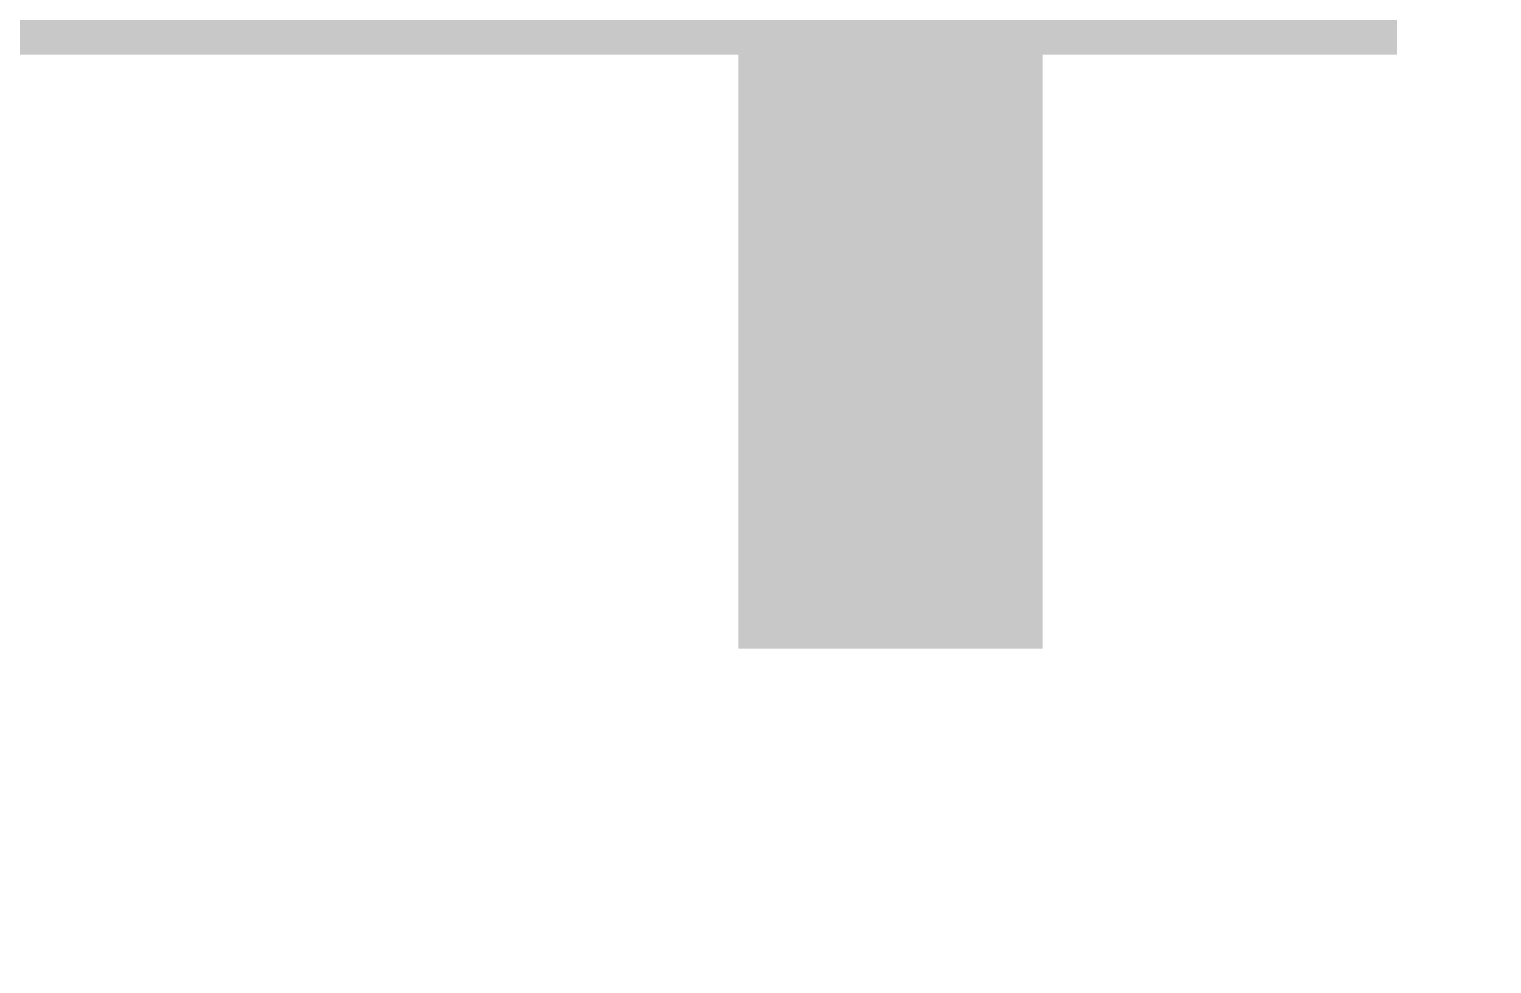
# Model space of a CAD drawing. Header units: millimetres. Extents: x -176651 to 424033, y -469666 to 486614.
# Drawn here: x 227694 to 228402, y 27749 to 28201 of the extents above; entities that cross this region are included whole.
import ezdxf

# ---------------------------------------------------------------- set-up
doc = ezdxf.new("R2010")
doc.units = ezdxf.units.MM
doc.linetypes.add('1625_West Villa$0$DASHED', pattern=[0.75, 0.5, -0.25])
for name, color, linetype in [('1625_West Villa$0$ad-Elevation 10', 8, 'Continuous'), ('1625_West Villa$0$ad-Furniture', 8, 'Continuous'), ('Site Levels$0$ad-Lvl-Plinth', 30, 'Continuous')]:
    doc.layers.add(name, color=color, linetype=linetype)
doc.layers.add('1625_West Villa$0$ad-Landscape', color=8, linetype='Continuous', lineweight=35)
doc.styles.add('Site Levels$0$Sections_The woods Site plan_Entrances$0$Standard', font='arial.ttf')

# ---------------------------------------------------------------- blocks, each defined once
blk = doc.blocks.new('1625_West Villa$0$bamboo')
at = {"layer": '1625_West Villa$0$ad-Landscape', "color": 76}
for points in [[(813.7, -538.9), (764.3, -391.3), (787.8, -560.2), (813.7, -538.9)], [(829.4, -540.4), (971.3, -466.8), (857.8, -574.9), (836.5, -549)], [(617.4, -483.1), (637.2, -524.7), (528.3, -585.6), (624.5, -491.7)], [(663.1, -503.4), (652.6, -613.5), (693, -522.2), (670.2, -512)], [(1203.3, -511.5), (1247, -502.3), (1187.1, -651.7), (1205.5, -522.4)], [(1286.7, -528.1), (1379.3, -588.5), (1317.2, -510.3), (1297.6, -525.8)], [(579.2, -538.2), (468.9, -529.9), (561.1, -568.5), (570.7, -545.5)], [(665.2, -552.6), (741.7, -693), (631.3, -581.7), (656.8, -559.9)], [(789.3, -544.5), (817.8, -578.9), (657.5, -595.2), (780.7, -551.6)], [(414.6, -689.9), (380.7, -719), (361.2, -559.2), (407.3, -681.4)], [(551.1, -689.9), (517.2, -719), (497.7, -559.2), (543.9, -681.4)], [(721.5, -556.7), (715.5, -619.6), (732.7, -605.4), (728.6, -565.3)], [(936.5, -702.5), (887.2, -554.9), (910.7, -723.8), (936.5, -702.5)], [(1247.5, -559.2), (1293.6, -560.9), (1297, -685.7), (1258.5, -556.9)], [(767.6, -605.8), (787.4, -647.4), (678.5, -708.3), (774.7, -614.5)], [(813.3, -626.1), (802.7, -736.2), (843.2, -644.9), (820.4, -634.7)], [(877.7, -616.5), (956.3, -624.1), (867.5, -639.3), (869, -623.6)], [(1182.3, -770.7), (1132.9, -623.1), (1156.5, -792), (1182.3, -770.7)], [(952.3, -704), (1094.2, -630.5), (980.7, -738.5), (959.4, -712.7)], [(871.6, -679.4), (865.6, -742.3), (882.9, -728.1), (878.8, -688)], [(1198, -772.2), (1339.9, -698.7), (1226.5, -806.7), (1205.1, -780.8)], [(912.2, -708.1), (940.6, -742.6), (780.4, -758.8), (903.6, -715.2)], [(890.5, -769.5), (910.3, -811.1), (801.3, -871.9), (897.6, -778.1)], [(1158, -776.3), (1186.4, -810.8), (1026.2, -827), (1149.3, -783.4)], [(936.1, -789.8), (925.6, -899.8), (966.1, -808.5), (943.2, -798.4)], [(1000.5, -780.1), (1079.1, -787.7), (990.4, -802.9), (991.9, -787.2)], [(796.9, -949), (763, -978.1), (743.5, -818.2), (789.6, -940.5)], [(735.1, -928.5), (693.9, -949.2), (630.8, -841.5), (726.6, -935.8)], [(994.5, -843), (988.5, -905.9), (1005.7, -891.7), (1001.6, -851.6)], [(1136.2, -837.6), (1156, -879.2), (1047.1, -940.1), (1143.3, -846.3)], [(1246.3, -848.3), (1324.9, -855.9), (1236.2, -871.1), (1237.7, -855.4)], [(1181.9, -857.9), (1171.4, -968), (1211.8, -876.7), (1189, -866.6)], [(1240.3, -911.2), (1234.3, -974.1), (1251.5, -959.9), (1247.4, -919.8)], [(803, -973.2), (949.5, -920.8), (781.1, -947.8), (803, -973.2)], [(801.8, -988.9), (878.2, -1129.3), (767.9, -1018.1), (793.3, -996.2)], [(726.7, -1038.7), (720.7, -1117.5), (703.7, -1029.1), (719.4, -1030.3)], [(651.9, -1167.6), (793.8, -1094.1), (680.3, -1202.1), (659, -1176.3)], [(700.2, -1243.7), (778.8, -1251.3), (690.1, -1266.6), (691.6, -1250.8)]]:
    blk.add_lwpolyline(points, dxfattribs=at)
at = {"layer": '1625_West Villa$0$ad-Landscape', "color": 62}
for points in [[(352.8, -669.4), (311.6, -690.1), (248.5, -582.4), (344.3, -676.7)], [(489.3, -669.4), (448.2, -690.1), (385.1, -582.4), (480.9, -676.7)], [(527.1, -597.7), (464.1, -593), (478.7, -609.9), (518.7, -605)], [(590.2, -602.4), (584.1, -681.2), (567.1, -592.8), (582.9, -593.9)], [(23.9, -744.9), (165.8, -671.4), (52.3, -779.4), (31, -753.6)], [(420.7, -714.1), (567.3, -661.7), (398.9, -688.7), (420.7, -714.1)], [(557.2, -714.1), (703.8, -661.7), (535.4, -688.7), (557.2, -714.1)], [(346.4, -826.2), (312.4, -855.4), (293, -695.5), (339.1, -817.8)], [(333.5, -715.5), (223.2, -707.2), (315.3, -745.8), (325, -722.8)], [(470, -715.5), (359.7, -707.2), (451.8, -745.8), (461.5, -722.8)], [(284.5, -805.8), (243.4, -826.4), (180.3, -718.7), (276.1, -813.1)], [(419.5, -729.9), (495.9, -870.2), (385.6, -759), (411, -737.1)], [(556, -729.9), (632.4, -870.2), (522.1, -759), (547.5, -737.1)], [(281.4, -774.9), (218.4, -770.2), (232.9, -787.1), (272.9, -782.2)], [(344.4, -779.7), (338.4, -858.4), (321.4, -770), (337.1, -771.2)], [(417.9, -774.9), (354.9, -770.2), (369.5, -787.1), (409.4, -782.2)], [(480.9, -779.7), (474.9, -858.4), (457.9, -770), (473.7, -771.2)], [(352.4, -850.5), (499, -798.1), (330.6, -825.1), (352.4, -850.5)], [(72.2, -821), (150.8, -828.6), (62, -843.8), (63.5, -828.1)], [(265.2, -851.8), (154.9, -843.6), (247, -882.2), (256.7, -859.1)], [(351.2, -866.2), (427.7, -1006.6), (317.3, -895.4), (342.8, -873.5)], [(209.8, -1003.5), (175.9, -1032.7), (156.4, -872.8), (202.6, -995)], [(148, -983), (106.8, -1003.7), (43.8, -896), (139.5, -990.3)], [(213.1, -911.3), (150.1, -906.6), (164.7, -923.5), (204.7, -918.6)], [(276.1, -916), (270.1, -994.8), (253.1, -906.4), (268.9, -907.6)], [(715.7, -974.6), (605.5, -966.3), (697.6, -1004.9), (707.3, -981.8)], [(215.9, -1027.7), (362.5, -975.4), (194.1, -1002.3), (215.9, -1027.7)], [(128.7, -1029.1), (18.4, -1020.8), (110.5, -1059.4), (120.2, -1036.4)], [(636.2, -1166.1), (586.8, -1018.5), (610.3, -1187.4), (636.2, -1166.1)], [(663.7, -1034), (600.7, -1029.3), (615.2, -1046.2), (655.2, -1041.3)], [(214.7, -1043.5), (291.1, -1183.9), (180.8, -1072.6), (206.2, -1050.8)], [(376.8, -1193.4), (327.4, -1045.8), (350.9, -1214.7), (376.8, -1193.4)], [(144.7, -1234.3), (95.3, -1086.7), (118.8, -1255.6), (144.7, -1234.3)], [(139.6, -1093.3), (133.6, -1172), (116.6, -1083.6), (132.3, -1084.8)], [(392.5, -1194.9), (534.4, -1121.4), (420.9, -1229.4), (399.6, -1203.5)], [(160.4, -1235.8), (302.3, -1162.3), (188.8, -1270.3), (167.5, -1244.4)], [(611.8, -1171.7), (640.3, -1206.2), (480.1, -1222.4), (603.2, -1178.8)], [(352.4, -1199), (380.9, -1233.5), (220.7, -1249.7), (343.8, -1206.1)], [(120.3, -1239.9), (148.8, -1274.4), (-11.4, -1290.6), (111.7, -1247)], [(590.1, -1233.1), (609.9, -1274.7), (501, -1335.5), (597.2, -1241.7)], [(635.8, -1253.4), (625.3, -1363.4), (665.7, -1272.1), (642.9, -1262)], [(330.7, -1260.4), (350.5, -1301.9), (241.6, -1362.8), (337.8, -1269)], [(440.8, -1271), (519.4, -1278.6), (430.7, -1293.8), (432.2, -1278.1)], [(376.4, -1280.6), (365.9, -1390.7), (406.3, -1299.4), (383.5, -1289.3)], [(98.6, -1301.3), (118.4, -1342.9), (9.5, -1403.7), (105.7, -1309.9)], [(208.7, -1311.9), (287.3, -1319.5), (198.6, -1334.7), (200.1, -1319)], [(694.2, -1306.6), (688.2, -1369.5), (705.4, -1355.3), (701.3, -1315.3)], [(144.3, -1321.5), (133.8, -1431.6), (174.2, -1340.3), (151.4, -1330.2)], [(434.8, -1333.9), (428.8, -1396.8), (446, -1382.6), (441.9, -1342.5)], [(202.7, -1374.8), (196.7, -1437.7), (213.9, -1423.5), (209.8, -1383.4)]]:
    blk.add_lwpolyline(points, dxfattribs=at)
blk = doc.blocks.new('1625_West Villa$0$A$C279134A6')
at = {"layer": '1625_West Villa$0$ad-Landscape', "linetype": 'Continuous'}
for p, q in [((313.08, 712.49), (317.12, 804.75)), ((185.45, 683.31), (169.64, 750.19)), ((352.62, 400.13), (423.66, 240.51)), ((72.23, 376.89), (16.73, 336.36)), ((150.22, 271.73), (93.3, 199.01)), ((134.41, 222.4), (119.11, 163.38))]:
    blk.add_line(p, q, dxfattribs=at)
for points in [[(326.61, 591.55), (193.35, 662.62), (145.49, 732.73)], [(253.87, 722.34), (254.53, 721.82), (255.35, 721.3), (256.34, 720.79), (257.52, 720.28), (258.95, 719.77), (260.68, 719.26), (262.76, 718.73), (265.26, 718.19), (268.22, 717.62), (271.71, 717.03), (275.78, 716.42)], [(272.3, 723.61), (273.95, 720.32), (275.78, 716.42)], [(244.05, 687.63), (243.91, 688.16), (243.78, 688.68), (243.67, 689.2), (243.57, 689.71), (243.49, 690.21), (243.44, 690.7), (243.42, 691.17), (243.43, 691.63), (243.47, 692.08), (243.56, 692.52), (243.72, 692.96), (243.94, 693.4), (244.25, 693.83), (244.65, 694.28), (245.16, 694.74), (245.79, 695.22), (246.56, 695.72), (247.52, 696.25), (248.72, 696.83), (250.22, 697.48), (252.07, 698.2), (254.33, 699), (257.06, 699.92), (260.3, 700.95)], [(244.05, 687.63), (245.22, 686.8), (246.23, 686.15), (247.09, 685.66), (247.83, 685.3), (248.46, 685.06), (249.02, 684.92), (249.52, 684.85), (249.99, 684.84), (250.44, 684.87), (250.88, 684.94), (251.32, 685.08), (251.77, 685.29), (252.22, 685.58), (252.68, 685.97), (253.15, 686.46), (253.65, 687.08), (254.18, 687.83), (254.75, 688.76), (255.39, 689.93), (256.12, 691.37), (256.95, 693.15), (257.91, 695.3), (259.02, 697.88), (260.3, 700.95)], [(316.25, 690.18), (316.11, 690.71), (315.98, 691.24), (315.87, 691.75), (315.77, 692.26), (315.69, 692.76), (315.64, 693.25), (315.62, 693.72), (315.63, 694.19), (315.67, 694.64), (315.76, 695.08), (315.92, 695.51), (316.14, 695.95), (316.45, 696.39), (316.85, 696.83), (317.36, 697.29), (317.99, 697.77), (318.77, 698.27), (319.72, 698.8), (320.92, 699.38), (322.42, 700.03), (324.28, 700.75), (326.54, 701.56), (329.26, 702.47), (332.5, 703.5)], [(316.25, 690.18), (317.42, 689.35), (318.43, 688.7), (319.29, 688.21), (320.03, 687.85), (320.66, 687.61), (321.22, 687.47), (321.72, 687.4), (322.19, 687.39), (322.64, 687.42), (323.09, 687.49), (323.53, 687.63), (323.97, 687.84), (324.42, 688.13), (324.88, 688.52), (325.36, 689.02), (325.85, 689.63), (326.38, 690.38), (326.95, 691.31), (327.59, 692.48), (328.32, 693.92), (329.15, 695.7), (330.11, 697.85), (331.22, 700.44), (332.5, 703.5)], [(194.9, 691.63), (194.1, 689.78), (193.49, 688.2), (193.06, 686.88), (192.78, 685.76), (192.63, 684.82), (192.59, 684.01), (192.64, 683.3), (192.76, 682.65), (192.93, 682.04), (193.16, 681.45), (193.47, 680.88), (193.89, 680.33), (194.42, 679.8), (195.08, 679.27), (195.9, 678.76), (196.89, 678.25), (198.07, 677.74), (199.5, 677.23), (201.23, 676.71), (203.31, 676.18), (205.81, 675.64), (208.77, 675.08), (212.26, 674.49), (216.33, 673.87)], [(194.9, 691.63), (195.59, 691.97), (196.28, 692.3), (196.96, 692.6), (197.63, 692.88), (198.3, 693.13), (198.95, 693.34), (199.6, 693.51), (200.24, 693.63), (200.87, 693.7), (201.51, 693.69), (202.15, 693.61), (202.81, 693.43), (203.5, 693.13), (204.24, 692.7), (205.01, 692.13), (205.85, 691.39), (206.75, 690.48), (207.74, 689.32), (208.83, 687.86), (210.03, 686.04), (211.36, 683.8), (212.85, 681.06), (214.5, 677.77), (216.33, 673.87)], [(148.92, 659.8), (148.78, 660.34), (148.65, 660.86), (148.54, 661.38), (148.44, 661.89), (148.36, 662.39), (148.31, 662.87), (148.29, 663.35), (148.3, 663.81), (148.34, 664.26), (148.44, 664.7), (148.59, 665.14), (148.81, 665.57), (149.12, 666.01), (149.52, 666.46), (150.03, 666.92), (150.67, 667.39), (151.44, 667.89), (152.39, 668.43), (153.6, 669.01), (155.09, 669.65), (156.95, 670.37), (159.21, 671.18), (161.93, 672.09), (165.17, 673.12)], [(148.92, 659.8), (150.09, 658.98), (151.1, 658.33), (151.96, 657.83), (152.7, 657.48), (153.34, 657.24), (153.89, 657.09), (154.39, 657.03), (154.86, 657.01), (155.31, 657.04), (155.76, 657.12), (156.2, 657.26), (156.64, 657.47), (157.09, 657.76), (157.55, 658.15), (158.03, 658.64), (158.52, 659.26), (159.05, 660.01), (159.62, 660.94), (160.26, 662.1), (160.99, 663.55), (161.82, 665.32), (162.78, 667.48), (163.89, 670.06), (165.17, 673.12)], [(358.2, 591.72), (320.98, 610.4), (291.74, 627.48), (269.52, 642.02), (253.38, 653.1), (242.35, 659.78), (235.49, 661.13), (231.84, 656.23), (230.45, 644.14)], [(203.37, 637.08), (202.56, 635.22), (201.96, 633.65), (201.52, 632.33), (201.24, 631.21), (201.09, 630.26), (201.06, 629.45), (201.11, 628.74), (201.22, 628.1), (201.39, 627.49), (201.62, 626.9), (201.94, 626.33), (202.35, 625.78), (202.88, 625.24), (203.55, 624.72), (204.37, 624.21), (205.36, 623.7), (206.54, 623.19), (207.97, 622.68), (209.69, 622.16), (211.78, 621.63), (214.27, 621.09), (217.24, 620.53), (220.72, 619.94), (224.79, 619.32)], [(203.37, 637.08), (204.06, 637.42), (204.75, 637.75), (205.43, 638.05), (206.1, 638.33), (206.76, 638.58), (207.42, 638.79), (208.07, 638.96), (208.7, 639.08), (209.34, 639.14), (209.97, 639.14), (210.61, 639.06), (211.28, 638.87), (211.97, 638.58), (212.7, 638.15), (213.48, 637.57), (214.31, 636.84), (215.22, 635.92), (216.21, 634.77), (217.29, 633.31), (218.49, 631.49), (219.83, 629.25), (221.31, 626.51), (222.96, 623.22), (224.79, 619.32)], [(54.64, 595.87), (54.5, 596.4), (54.38, 596.92), (54.26, 597.44), (54.16, 597.95), (54.09, 598.45), (54.04, 598.93), (54.01, 599.41), (54.02, 599.87), (54.07, 600.32), (54.16, 600.76), (54.31, 601.2), (54.54, 601.63), (54.84, 602.07), (55.25, 602.52), (55.76, 602.98), (56.39, 603.46), (57.16, 603.95), (58.12, 604.49), (59.32, 605.07), (60.82, 605.71), (62.67, 606.43), (64.93, 607.24), (67.65, 608.16), (70.9, 609.19)], [(54.64, 595.87), (55.82, 595.04), (56.82, 594.39), (57.68, 593.9), (58.42, 593.54), (59.06, 593.3), (59.62, 593.16), (60.12, 593.09), (60.58, 593.08), (61.04, 593.1), (61.48, 593.18), (61.92, 593.32), (62.36, 593.53), (62.81, 593.82), (63.27, 594.21), (63.75, 594.7), (64.25, 595.32), (64.77, 596.07), (65.35, 597), (65.99, 598.17), (66.71, 599.61), (67.55, 601.38), (68.51, 603.54), (69.62, 606.12), (70.9, 609.19)], [(356.89, 469.03), (326.61, 591.55)], [(101.81, 583.95), (101.01, 582.09), (100.4, 580.52), (99.97, 579.19), (99.69, 578.08), (99.54, 577.13), (99.5, 576.32), (99.55, 575.61), (99.67, 574.97), (99.84, 574.35), (100.07, 573.77), (100.39, 573.2), (100.8, 572.65), (101.33, 572.11), (102, 571.59), (102.81, 571.07), (103.8, 570.56), (104.99, 570.06), (106.41, 569.55), (108.14, 569.03), (110.22, 568.5), (112.72, 567.96), (115.68, 567.39), (119.17, 566.81), (123.24, 566.19)], [(101.81, 583.95), (102.51, 584.29), (103.19, 584.61), (103.87, 584.92), (104.54, 585.2), (105.21, 585.45), (105.86, 585.66), (106.51, 585.83), (107.15, 585.95), (107.78, 586.01), (108.42, 586.01), (109.06, 585.93), (109.72, 585.74), (110.42, 585.44), (111.15, 585.02), (111.93, 584.44), (112.76, 583.71), (113.67, 582.79), (114.65, 581.64), (115.74, 580.18), (116.94, 578.36), (118.28, 576.11), (119.76, 573.38), (121.41, 570.09), (123.24, 566.19)], [(29.7, 528.37), (29.25, 528.06), (28.81, 527.74), (28.39, 527.43), (27.99, 527.1), (27.6, 526.77), (27.25, 526.44), (26.92, 526.09), (26.63, 525.73), (26.37, 525.36), (26.15, 524.97), (25.98, 524.54), (25.87, 524.06), (25.82, 523.53), (25.84, 522.93), (25.93, 522.24), (26.1, 521.47), (26.36, 520.59), (26.74, 519.56), (27.27, 518.34), (27.99, 516.88), (28.93, 515.13), (30.12, 513.04), (31.6, 510.58), (33.39, 507.68)], [(29.7, 528.37), (31.13, 528.24), (32.32, 528.08), (33.3, 527.89), (34.09, 527.68), (34.73, 527.45), (35.25, 527.2), (35.67, 526.93), (36.03, 526.63), (36.36, 526.32), (36.64, 525.97), (36.89, 525.58), (37.09, 525.13), (37.24, 524.62), (37.34, 524.02), (37.38, 523.34), (37.36, 522.55), (37.27, 521.63), (37.1, 520.55), (36.83, 519.25), (36.44, 517.68), (35.92, 515.79), (35.25, 513.53), (34.41, 510.84), (33.39, 507.68)], [(73.29, 506.76), (73.89, 508.69), (74.45, 510.28), (74.98, 511.57), (75.5, 512.6), (76, 513.41), (76.49, 514.05), (76.99, 514.56), (77.5, 514.97), (78.03, 515.33), (78.59, 515.63), (79.2, 515.85), (79.87, 516), (80.62, 516.06), (81.47, 516.03), (82.42, 515.89), (83.51, 515.63), (84.73, 515.25), (86.15, 514.71), (87.8, 513.98), (89.72, 513.02), (91.97, 511.82), (94.59, 510.32), (97.62, 508.49), (101.12, 506.32)], [(73.29, 506.76), (73.6, 506.05), (73.91, 505.35), (74.22, 504.68), (74.55, 504.03), (74.9, 503.41), (75.26, 502.82), (75.64, 502.28), (76.05, 501.77), (76.48, 501.31), (76.97, 500.9), (77.51, 500.54), (78.13, 500.25), (78.85, 500.03), (79.69, 499.88), (80.65, 499.81), (81.76, 499.82), (83.05, 499.93), (84.55, 500.16), (86.32, 500.56), (88.42, 501.17), (90.89, 502), (93.8, 503.12), (97.19, 504.54), (101.12, 506.32)], [(344.62, 430.21), (349.05, 432.35), (350.89, 452.51), (356.89, 469.03)], [(344.62, 430.21), (239.13, 354.81)], [(59.76, 418.5), (59.3, 418.18), (58.87, 417.87), (58.44, 417.55), (58.04, 417.23), (57.66, 416.9), (57.3, 416.56), (56.97, 416.21), (56.68, 415.86), (56.42, 415.49), (56.2, 415.09), (56.04, 414.66), (55.92, 414.18), (55.87, 413.65), (55.89, 413.05), (55.98, 412.37), (56.15, 411.59), (56.41, 410.71), (56.79, 409.69), (57.32, 408.46), (58.04, 407), (58.98, 405.25), (60.17, 403.16), (61.65, 400.7), (63.44, 397.81)], [(59.76, 418.5), (61.19, 418.36), (62.37, 418.2), (63.35, 418.02), (64.14, 417.81), (64.78, 417.58), (65.3, 417.32), (65.72, 417.05), (66.08, 416.75), (66.41, 416.44), (66.7, 416.09), (66.94, 415.7), (67.14, 415.25), (67.29, 414.74), (67.39, 414.14), (67.43, 413.46), (67.41, 412.67), (67.32, 411.75), (67.15, 410.67), (66.88, 409.37), (66.49, 407.8), (65.97, 405.91), (65.3, 403.65), (64.46, 400.97), (63.44, 397.81)], [(115.9, 400.36), (116.49, 402.29), (117.05, 403.88), (117.59, 405.17), (118.1, 406.2), (118.6, 407.01), (119.1, 407.65), (119.6, 408.16), (120.11, 408.58), (120.64, 408.93), (121.2, 409.23), (121.8, 409.45), (122.48, 409.6), (123.23, 409.66), (124.07, 409.63), (125.03, 409.49), (126.11, 409.23), (127.34, 408.85), (128.76, 408.31), (130.4, 407.58), (132.33, 406.63), (134.58, 405.42), (137.2, 403.92), (140.23, 402.1), (143.72, 399.92)], [(115.9, 400.36), (116.2, 399.65), (116.51, 398.96), (116.83, 398.28), (117.16, 397.63), (117.5, 397.01), (117.86, 396.43), (118.25, 395.88), (118.65, 395.37), (119.09, 394.91), (119.57, 394.5), (120.12, 394.14), (120.74, 393.85), (121.46, 393.63), (122.29, 393.48), (123.26, 393.41), (124.37, 393.42), (125.65, 393.53), (127.15, 393.77), (128.93, 394.17), (131.02, 394.77), (133.5, 395.61), (136.41, 396.72), (139.8, 398.14), (143.72, 399.92)], [(352.62, 400.13), (262.56, 334.25)], [(239.13, 354.81), (91.68, 387.47), (9.73, 365.32)], [(74, 364.42), (74.59, 366.35), (75.15, 367.94), (75.69, 369.23), (76.2, 370.26), (76.7, 371.07), (77.2, 371.71), (77.7, 372.22), (78.21, 372.63), (78.73, 372.99), (79.29, 373.29), (79.9, 373.51), (80.57, 373.66), (81.32, 373.72), (82.17, 373.69), (83.13, 373.55), (84.21, 373.29), (85.44, 372.91), (86.85, 372.37), (88.5, 371.64), (90.43, 370.68), (92.68, 369.48), (95.3, 367.98), (98.33, 366.15), (101.82, 363.98)], [(263.02, 334.14), (222.6, 344.15), (189.28, 350.19), (162.94, 353.59), (143.48, 355.67), (130.75, 357.77), (124.66, 361.2), (125.08, 367.3), (131.89, 377.39)], [(74, 364.42), (74.3, 363.71), (74.61, 363.01), (74.93, 362.34), (75.26, 361.69), (75.6, 361.07), (75.96, 360.48), (76.34, 359.94), (76.75, 359.43), (77.19, 358.97), (77.67, 358.56), (78.22, 358.2), (78.84, 357.91), (79.56, 357.69), (80.39, 357.54), (81.36, 357.47), (82.47, 357.48), (83.75, 357.59), (85.25, 357.82), (87.02, 358.22), (89.12, 358.83), (91.6, 359.66), (94.5, 360.78), (97.89, 362.2), (101.82, 363.98)], [(113.94, 335.5), (113.49, 335.19), (113.05, 334.87), (112.62, 334.56), (112.22, 334.23), (111.84, 333.9), (111.48, 333.57), (111.15, 333.22), (110.86, 332.86), (110.6, 332.49), (110.38, 332.1), (110.22, 331.67), (110.1, 331.19), (110.05, 330.66), (110.07, 330.06), (110.16, 329.37), (110.33, 328.6), (110.59, 327.72), (110.97, 326.69), (111.5, 325.47), (112.22, 324.01), (113.16, 322.26), (114.35, 320.17), (115.83, 317.71), (117.62, 314.81)], [(113.94, 335.5), (115.37, 335.37), (116.55, 335.21), (117.53, 335.02), (118.32, 334.81), (118.96, 334.58), (119.48, 334.33), (119.9, 334.06), (120.27, 333.76), (120.59, 333.44), (120.88, 333.1), (121.12, 332.71), (121.32, 332.26), (121.47, 331.75), (121.57, 331.15), (121.61, 330.47), (121.59, 329.68), (121.5, 328.76), (121.33, 327.68), (121.06, 326.38), (120.67, 324.81), (120.15, 322.92), (119.48, 320.66), (118.64, 317.97), (117.62, 314.81)], [(91.5, 293.44), (92.09, 295.37), (92.66, 296.96), (93.19, 298.25), (93.7, 299.28), (94.2, 300.09), (94.7, 300.73), (95.2, 301.24), (95.71, 301.66), (96.24, 302.01), (96.8, 302.31), (97.4, 302.53), (98.08, 302.68), (98.83, 302.74), (99.67, 302.71), (100.63, 302.57), (101.71, 302.31), (102.94, 301.93), (104.36, 301.39), (106.01, 300.66), (107.93, 299.71), (110.18, 298.5), (112.8, 297), (115.83, 295.18), (119.32, 293)], [(91.5, 293.44), (91.8, 292.73), (92.11, 292.04), (92.43, 291.36), (92.76, 290.71), (93.1, 290.09), (93.46, 289.51), (93.85, 288.96), (94.25, 288.45), (94.69, 287.99), (95.17, 287.58), (95.72, 287.22), (96.34, 286.93), (97.06, 286.71), (97.89, 286.56), (98.86, 286.49), (99.97, 286.5), (101.25, 286.61), (102.76, 286.85), (104.53, 287.25), (106.63, 287.85), (109.1, 288.69), (112.01, 289.8), (115.4, 291.22), (119.32, 293)], [(167.13, 286.62), (166.68, 286.3), (166.24, 285.99), (165.82, 285.67), (165.41, 285.35), (165.03, 285.02), (164.68, 284.68), (164.35, 284.34), (164.05, 283.98), (163.8, 283.61), (163.58, 283.21), (163.41, 282.78), (163.3, 282.31), (163.25, 281.77), (163.26, 281.17), (163.35, 280.49), (163.52, 279.72), (163.79, 278.84), (164.17, 277.81), (164.7, 276.58), (165.42, 275.12), (166.36, 273.37), (167.55, 271.28), (169.03, 268.82), (170.82, 265.93)], [(167.13, 286.62), (168.56, 286.48), (169.75, 286.32), (170.72, 286.14), (171.52, 285.93), (172.16, 285.7), (172.67, 285.44), (173.1, 285.17), (173.46, 284.87), (173.78, 284.56), (174.07, 284.21), (174.32, 283.82), (174.52, 283.37), (174.67, 282.86), (174.77, 282.27), (174.81, 281.58), (174.79, 280.79), (174.7, 279.88), (174.53, 278.79), (174.25, 277.5), (173.87, 275.93), (173.35, 274.04), (172.68, 271.77), (171.84, 269.09), (170.82, 265.93)], [(229.79, 226.07), (230.38, 228), (230.94, 229.58), (231.48, 230.87), (231.99, 231.9), (232.49, 232.72), (232.99, 233.36), (233.49, 233.87), (234, 234.28), (234.52, 234.64), (235.08, 234.93), (235.69, 235.16), (236.36, 235.31), (237.12, 235.37), (237.96, 235.33), (238.92, 235.19), (240, 234.94), (241.23, 234.56), (242.65, 234.01), (244.29, 233.28), (246.22, 232.33), (248.47, 231.12), (251.09, 229.62), (254.12, 227.8), (257.61, 225.62)], [(229.79, 226.07), (230.09, 225.35), (230.4, 224.66), (230.72, 223.99), (231.05, 223.34), (231.39, 222.72), (231.75, 222.13), (232.14, 221.58), (232.54, 221.07), (232.98, 220.61), (233.46, 220.2), (234.01, 219.85), (234.63, 219.56), (235.35, 219.33), (236.18, 219.18), (237.15, 219.11), (238.26, 219.13), (239.54, 219.23), (241.04, 219.47), (242.82, 219.87), (244.91, 220.47), (247.39, 221.31), (250.29, 222.42), (253.68, 223.85), (257.61, 225.62)], [(82.08, 212.05), (81.62, 211.74), (81.19, 211.42), (80.76, 211.1), (80.36, 210.78), (79.98, 210.45), (79.62, 210.12), (79.29, 209.77), (79, 209.41), (78.74, 209.04), (78.52, 208.65), (78.36, 208.22), (78.24, 207.74), (78.19, 207.21), (78.21, 206.61), (78.3, 205.92), (78.47, 205.15), (78.73, 204.27), (79.11, 203.24), (79.64, 202.02), (80.36, 200.56), (81.3, 198.81), (82.49, 196.72), (83.97, 194.26), (85.76, 191.36)], [(82.08, 212.05), (83.51, 211.92), (84.69, 211.76), (85.67, 211.57), (86.46, 211.36), (87.1, 211.13), (87.62, 210.88), (88.04, 210.6), (88.4, 210.31), (88.73, 209.99), (89.02, 209.65), (89.26, 209.26), (89.46, 208.81), (89.61, 208.3), (89.71, 207.7), (89.75, 207.02), (89.73, 206.22), (89.64, 205.31), (89.47, 204.23), (89.2, 202.93), (88.81, 201.36), (88.29, 199.47), (87.62, 197.21), (86.78, 194.52), (85.76, 191.36)], [(132.69, 177.1), (132.24, 176.78), (131.8, 176.47), (131.37, 176.15), (130.97, 175.82), (130.59, 175.5), (130.23, 175.16), (129.9, 174.81), (129.61, 174.46), (129.35, 174.08), (129.13, 173.69), (128.97, 173.26), (128.85, 172.78), (128.8, 172.25), (128.82, 171.65), (128.91, 170.97), (129.08, 170.19), (129.34, 169.31), (129.72, 168.29), (130.25, 167.06), (130.97, 165.6), (131.91, 163.85), (133.1, 161.76), (134.58, 159.3), (136.37, 156.41)], [(132.69, 177.1), (134.12, 176.96), (135.3, 176.8), (136.28, 176.61), (137.07, 176.41), (137.71, 176.17), (138.23, 175.92), (138.65, 175.65), (139.02, 175.35), (139.34, 175.04), (139.63, 174.69), (139.87, 174.3), (140.07, 173.85), (140.22, 173.34), (140.32, 172.74), (140.36, 172.06), (140.34, 171.27), (140.25, 170.35), (140.08, 169.27), (139.81, 167.97), (139.42, 166.4), (138.9, 164.51), (138.23, 162.25), (137.39, 159.57), (136.37, 156.41)], [(241.95, 156.21), (242.54, 158.14), (243.1, 159.73), (243.64, 161.02), (244.15, 162.05), (244.65, 162.86), (245.15, 163.5), (245.65, 164.01), (246.16, 164.42), (246.69, 164.78), (247.25, 165.08), (247.85, 165.3), (248.53, 165.45), (249.28, 165.51), (250.12, 165.48), (251.08, 165.34), (252.16, 165.08), (253.39, 164.7), (254.81, 164.16), (256.45, 163.43), (258.38, 162.47), (260.63, 161.26), (263.25, 159.77), (266.28, 157.94), (269.77, 155.77)], [(241.95, 156.21), (242.25, 155.5), (242.56, 154.8), (242.88, 154.13), (243.21, 153.48), (243.55, 152.86), (243.91, 152.27), (244.3, 151.72), (244.7, 151.22), (245.14, 150.76), (245.62, 150.34), (246.17, 149.99), (246.79, 149.7), (247.51, 149.48), (248.34, 149.33), (249.31, 149.26), (250.42, 149.27), (251.7, 149.38), (253.2, 149.61), (254.98, 150.01), (257.07, 150.61), (259.55, 151.45), (262.46, 152.57), (265.85, 153.99), (269.77, 155.77)]]:
    blk.add_lwpolyline(points, dxfattribs=at)
for centre, radius, start, end in [((389.86, 679.23), 155.43, 120.80412, 186.68563), ((-673.29, 960.82), 1020.98, 340.94432, 351.65172), ((128.18, 673.55), 110.38, 14.28758, 54.1159), ((83.37, 661.19), 59.23, 335.04444, 51.65457), ((124.46, 703.8), 34.97, 211.19428, 298.93238), ((142.19, 757.99), 124.35, 233.68534, 301.3784), ((67.02, 731.09), 139.86, 257.08107, 317.74147), ((68.37, 670.99), 50.42, 248.55305, 320.17001), ((1.1, 443.72), 154.97, 77.08107, 78.0944), ((87.95, 678.78), 154.97, 241.34686, 242.36019), ((-48.82, 417.59), 139.86, 1.69979, 62.36019), ((-8.71, 462.37), 50.42, 359.27125, 70.88821), ((-9.2, 348.28), 124.35, 18.06286, 85.75592), ((9.05, 460.07), 59.23, 267.78669, 344.39682), ((12.57, 400.98), 34.97, 20.50888, 108.24698), ((230.18, 247.07), 155.43, 132.75563, 198.63714), ((-760.64, 724.43), 1020.98, 327.78954, 338.49694), ((538.85, 137.6), 338.69, 144.52803, 186.24679), ((35.06, 421.54), 110.38, 265.32536, 305.15368), ((29.31, 347.21), 67.87, 275.76108, 327.6837), ((-51.03, 364.35), 295.58, 311.50082, 334.78858), ((-226.14, 96.21), 464.83, 358.33773, 17.81856), ((97.18, 158.36), 89.05, 334.39578, 12.83071), ((77.87, 92.12), 147.38, 358.93793, 30.62473), ((640.16, -258.11), 464.83, 121.6227, 141.10353)]:
    blk.add_arc(centre, radius, start, end, dxfattribs=at)
blk = doc.blocks.new('1625_West Villa$0$zw$DAD3')
at = {"transparency": 33554610}
h = blk.add_hatch(dxfattribs=at)
h.set_pattern_fill('DOTS', color=35, scale=20, angle=360)
h.set_pattern_definition([(360, (-800139.518, 271344.397), (15.875, 31.75), [0, -31.75])])
h.paths.add_polyline_path([(450, -2530), (2915, -2530), (2915, -450), (450, -450)])
at = {"layer": '1625_West Villa$0$ad-Elevation 10', "linetype": '1625_West Villa$0$DASHED'}
for points in [[(0, -1936.67), (3365, -1936.67)], [(0, -2036.67), (3365, -2036.67)]]:
    blk.add_lwpolyline(points, dxfattribs=at)
at = {"layer": '1625_West Villa$0$ad-Landscape', "linetype": 'Continuous', "xscale": 0.473259546584505, "yscale": 0.473259546584505, "zscale": 0.473259546584505, "rotation": 359.9999999999999}
blk.add_blockref('1625_West Villa$0$bamboo', (1292.6, -1624.94), dxfattribs=at)
at = {"layer": '1625_West Villa$0$ad-Landscape', "xscale": -0.7689692653037794, "yscale": 0.7689692653037794, "zscale": 0.7689692653037794, "rotation": 180}
blk.add_blockref('1625_West Villa$0$A$C279134A6', (1775.58, -1779.13), dxfattribs=at)
blk = doc.blocks.new('1625_West Villa$0$zw$66EE')
at = {"layer": '1625_West Villa$0$ad-Furniture', "rotation": 359.9999999999997}
blk.add_blockref('1625_West Villa$0$zw$DAD3', (3610, 8185), dxfattribs=at)
blk = doc.blocks.new('1625_West Villa')
at = {"layer": '1625_West Villa$0$ad-Furniture'}
blk.add_blockref('1625_West Villa$0$zw$66EE', (0, 0), dxfattribs=at)
blk = doc.blocks.new("All Plot's Villa Plans")
at = {"ltscale": 5}
blk.add_blockref('1625_West Villa', (222742.28, 21898.27), dxfattribs=at)
blk = doc.blocks.new('Site Levels$0$zw$63CD')
at = {"layer": 'Site Levels$0$ad-Lvl-Plinth', "insert": (236117.3, -70891.03), "char_height": 1269.9849, "width": 5416.267, "attachment_point": 5, "style": 'Site Levels$0$Sections_The woods Site plan_Entrances$0$Standard', "bg_fill": 19, "box_fill_scale": 1.5, "bg_fill_color": 257, "bg_fill_transparency": 0}
blk.add_mtext('\\pxt4;497.02', dxfattribs=at)
blk = doc.blocks.new('Site Levels')
at = {"layer": 'Site Levels$0$ad-Lvl-Plinth', "ltscale": 5}
blk.add_blockref('Site Levels$0$zw$63CD', (-5982.94, 99418.55), dxfattribs=at)

msp = doc.modelspace()

# ---------------------------------------------------------------- block references
at = {"ltscale": 5}
msp.add_blockref("All Plot's Villa Plans", (0, 0), dxfattribs=at)

# ---------------------------------------------------------------- next in the draw order: block references
msp.add_blockref('Site Levels', (0, 0), dxfattribs=at)

doc.saveas('drawing.dxf')
